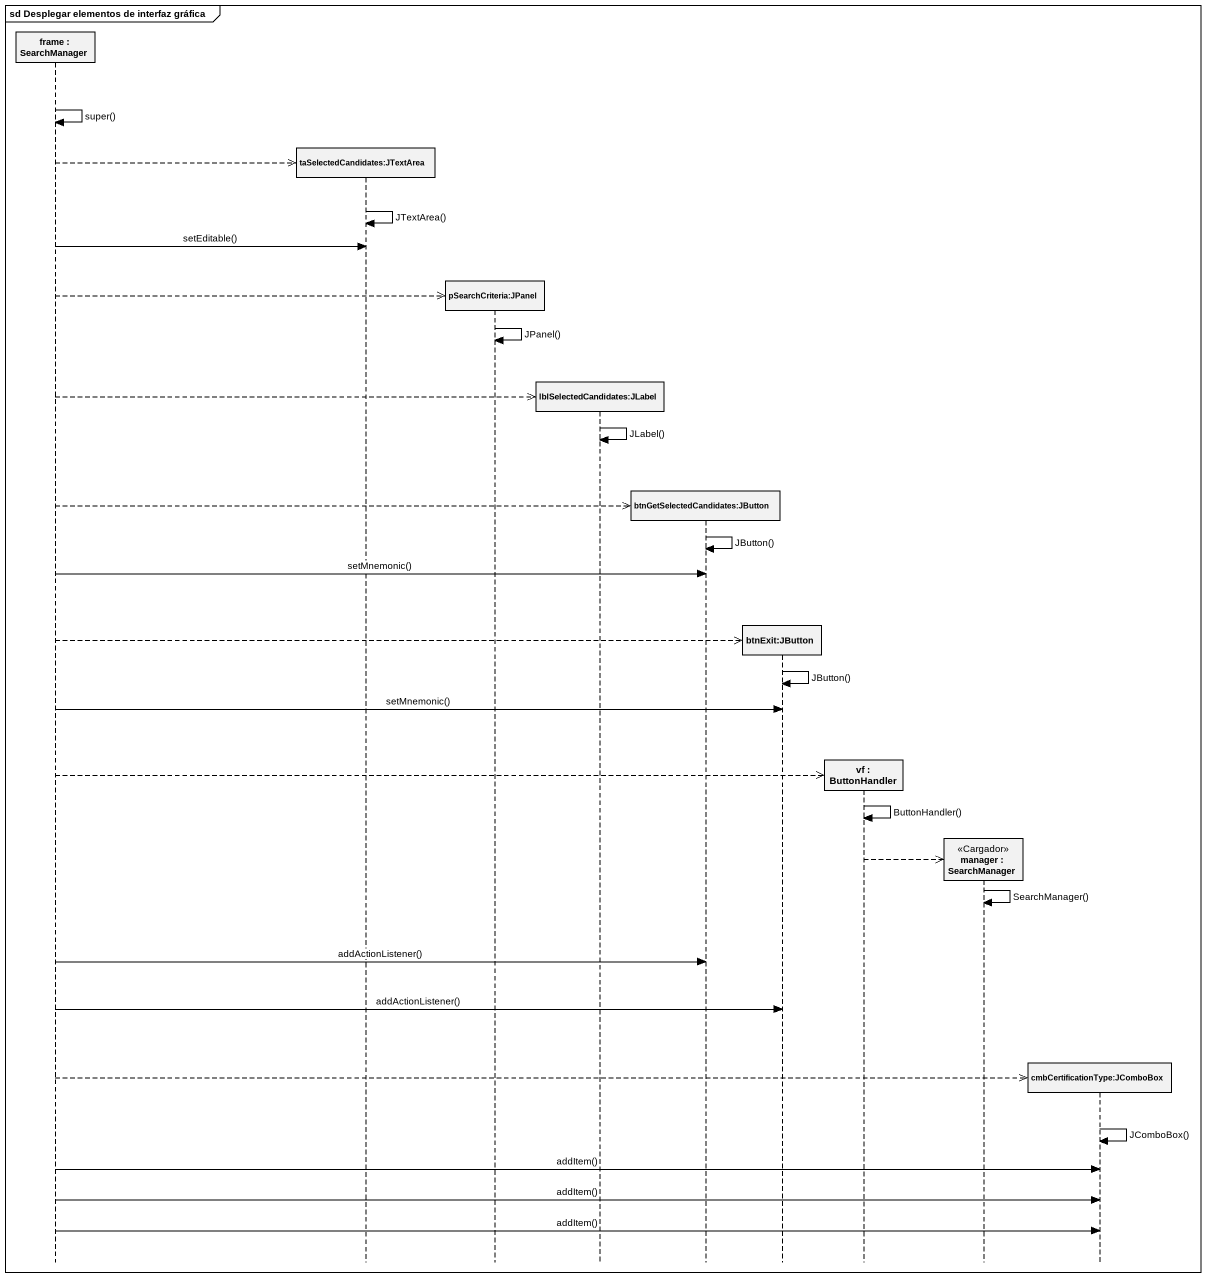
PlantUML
@startuml
mainframe sd Desplegar elementos de interfaz gráfica
hide footbox
participant "frame : SearchManager" as frame_
participant "taSelectedCandidates:JTextArea" as taSelectedCandidates
participant "pSearchCriteria:JPanel" as pSearchCriteria_JPanel
participant "lblSelectedCandidates:JLabel" as lblSelectedCandidates_JLabel
participant "btnGetSelectedCandidates:JButton" as btnGetSelectedCandidates
participant "btnExit:JButton" as btnExit_JButton
participant "vf : ButtonHandler" as vf
participant "manager : SearchManager" as manager <<Cargador>>
participant "cmbCertificationType:JComboBox" as cmbCertificationType

frame_ -> frame_ : super()
frame_ -->> taSelectedCandidates **
taSelectedCandidates -> taSelectedCandidates : JTextArea()
frame_ -> taSelectedCandidates : setEditable()
frame_ -->> pSearchCriteria_JPanel **
pSearchCriteria_JPanel -> pSearchCriteria_JPanel : JPanel()
frame_ -->> lblSelectedCandidates_JLabel **
lblSelectedCandidates_JLabel -> lblSelectedCandidates_JLabel : JLabel()
frame_ -->> btnGetSelectedCandidates **
btnGetSelectedCandidates -> btnGetSelectedCandidates : JButton()
frame_ -> btnGetSelectedCandidates : setMnemonic()
frame_ -->> btnExit_JButton **
btnExit_JButton -> btnExit_JButton : JButton()
frame_ -> btnExit_JButton : setMnemonic()
frame_ -->> vf **
vf -> vf : ButtonHandler()
vf -->> manager **
manager -> manager : SearchManager()
frame_ -> btnGetSelectedCandidates : addActionListener()
frame_ -> btnExit_JButton : addActionListener()
frame_ -->> cmbCertificationType **
cmbCertificationType -> cmbCertificationType : JComboBox()
frame_ -> cmbCertificationType : addItem()
frame_ -> cmbCertificationType : addItem()
frame_ -> cmbCertificationType : addItem()
@enduml
